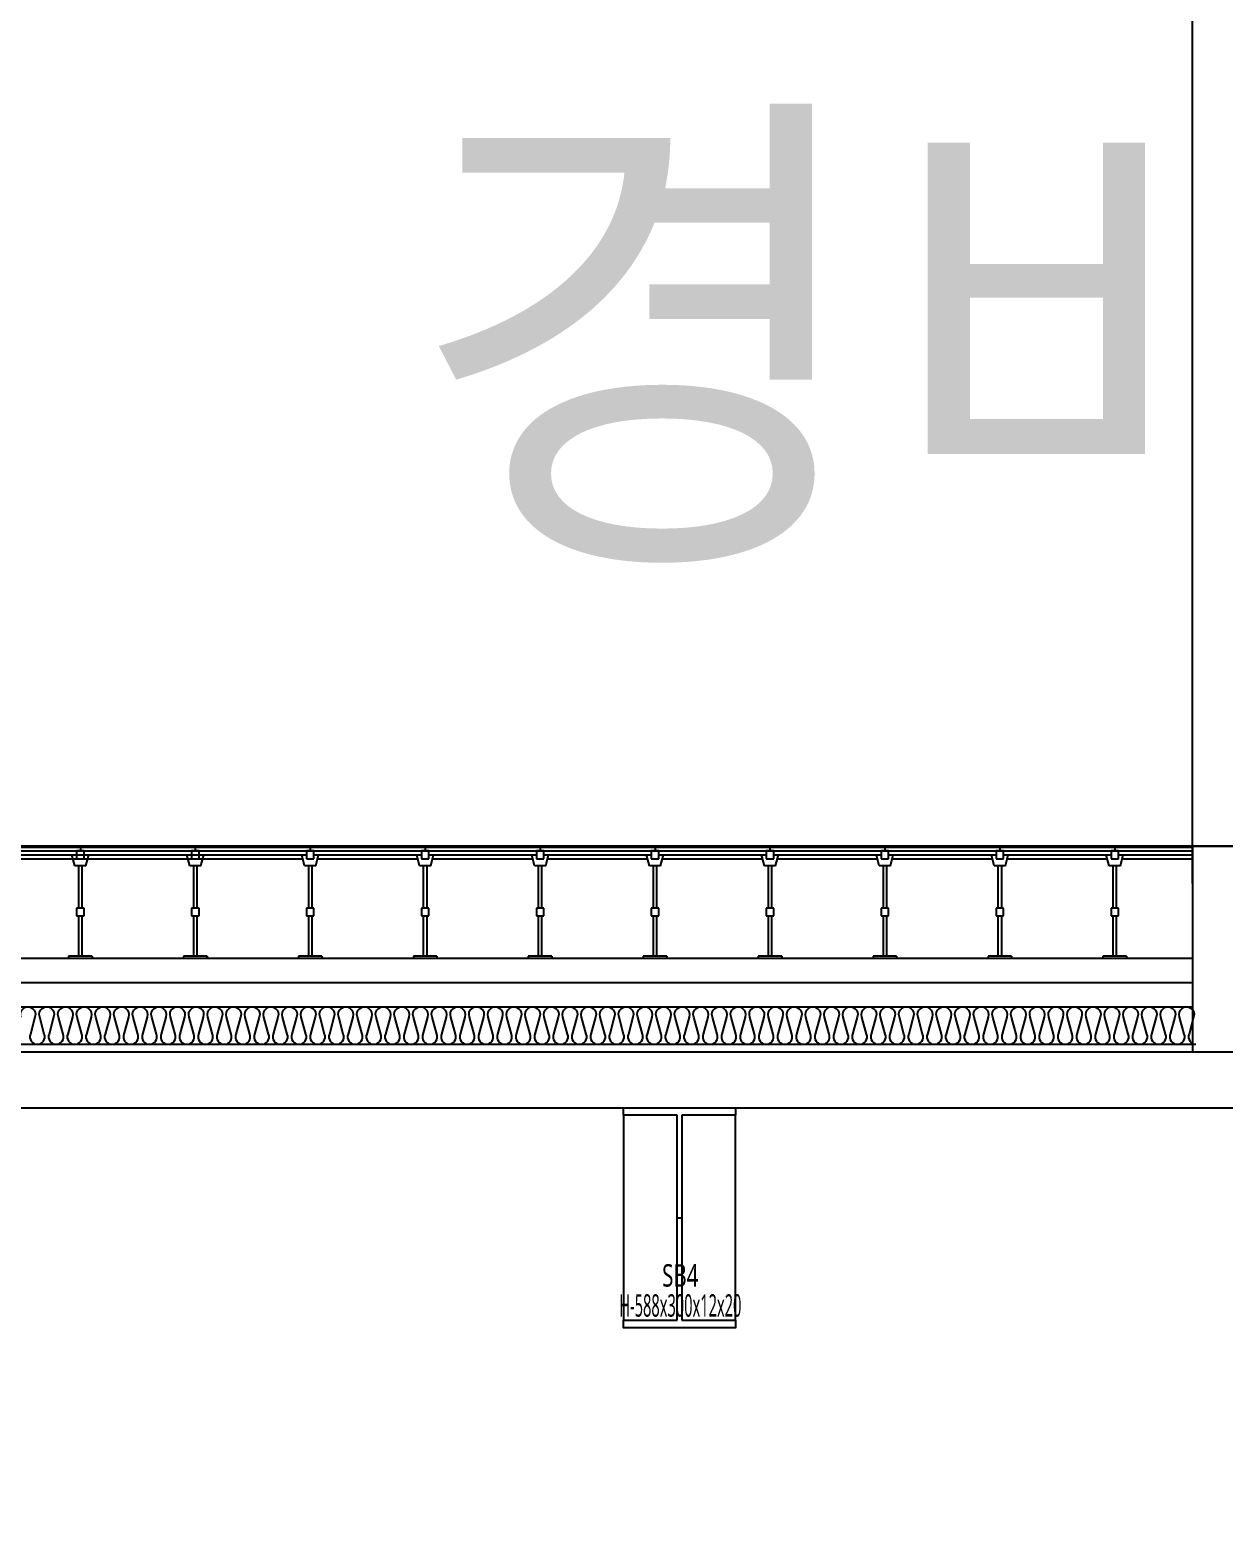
# Model space of a CAD drawing. Header units: millimetres. Extents: x 367092 to 767578, y 396038 to 811791.
# Drawn here: x 410270 to 413463, y 441251 to 445283 of the extents above; entities that cross this region are included whole.
import ezdxf
from ezdxf.enums import TextEntityAlignment as Align

# ---------------------------------------------------------------- set-up
doc = ezdxf.new("R2010")
doc.units = ezdxf.units.MM
doc.header["$LTSCALE"] = 100
doc.header["$MEASUREMENT"] = 0
doc.linetypes.add('CENTER', pattern=[2, 1.25, -0.25, 0.25, -0.25])
doc.layers.get('0').update_dxf_attribs({"linetype": 'CONTINUOUS'})
doc.layers.get('Defpoints').update_dxf_attribs({"color": 171, "linetype": 'CONTINUOUS'})
for name, color, linetype in [('CEN(ST)', 1, 'CENTER'), ('CON', 2, 'CONTINUOUS'), ('FIN', 8, 'CONTINUOUS'), ('STEEL', 5, 'CONTINUOUS'), ('STL', 3, 'CONTINUOUS'), ('TEXT(실명)', 3, 'CONTINUOUS'), ('WALL-석고보드', 7, 'CONTINUOUS'), ('wire-meshes', 1, 'CONTINUOUS')]:
    doc.layers.add(name, color=color, linetype=linetype)
doc.styles.add('TE', font='malgun_0.ttf')
doc.styles.add('나눔바른고딕', font='NanumBarunGothic.ttf')
doc.linetypes.add('X_LINE-ORI', pattern='A,3.5,-0.5,["X",Standard,S=0.5,R=0,X=-0.175,Y=-0.25],-0.5', length=4.5)

# ---------------------------------------------------------------- blocks, each defined once
blk = doc.blocks.new('*U167')
at = {"layer": 'Defpoints'}
for p, q in [((-150, 274), (-150, -274)), ((150, -274), (150, 274)), ((-6, 0), (6, 0))]:
    blk.add_line(p, q, dxfattribs=at)
at = {"layer": 'STEEL', "color": 0, "linetype": 'ByBlock', "ltscale": 0.5}
for p, q in [((-6, 274), (-150, 274)), ((-6, -274), (-6, 274)), ((150, 274), (6, 274)), ((6, 274), (6, -274)), ((-150, -274), (-6, -274)), ((6, -274), (150, -274))]:
    blk.add_line(p, q, dxfattribs=at)
for points in [[(-150, 274), (-150, 294), (150, 294), (150, 274)], [(150, -274), (150, -294), (-150, -294), (-150, -274)]]:
    blk.add_lwpolyline(points, dxfattribs=at)
blk = doc.blocks.new('SB4')
at = {"layer": 'STL'}
blk.add_blockref('*U167', (0, -294), dxfattribs=at)
at = {"layer": 'Defpoints', "style": 'TE'}
for s, width, p in [('SB4', 0.7, (2.2, -448.1)), ('H-588x300x12x20', 0.5, (2.2, -528.5))]:
    blk.add_text(s, height=60, dxfattribs=dict(at, width=width)).set_placement(p, align=Align.MIDDLE_CENTER)

msp = doc.modelspace()

# ---------------------------------------------------------------- linework, layer by layer
at = {"layer": 'CEN(ST)', "ltscale": 10000}
msp.add_line((385174.2, 442551), (536557.9, 442551), dxfattribs=at)
at = {"layer": 'CON', "ltscale": 10000}
for p, q in [((413537.8, 443101), (413379.8, 443101)), ((413379.8, 443101), (413379.8, 442551))]:
    msp.add_line(p, q, dxfattribs=at)
at = {"layer": 'CON', "ltscale": 0.1}
msp.add_line((407375.8, 442551), (413379.8, 442551), dxfattribs=at)
msp.add_lwpolyline([(392592.6, 441251), (407690.8, 441251), (407690.8, 442401), (413537.8, 442401)], dxfattribs=at)
at = {"layer": 'FIN'}
for p, q in [((407438.8, 443098), (413379.8, 443098)), ((407438.8, 443088), (413379.8, 443088)), ((407438.8, 443078), (411008.9, 443078)), ((410388.9, 443048), (410381.4, 443078)), ((410393.9, 443088), (410393.9, 443067.3)), ((410413.9, 443088), (410393.9, 443088)), ((410403.9, 443098), (410403.9, 443088)), ((410413.9, 443067.3), (410413.9, 443088)), ((410418.9, 443048), (410426.4, 443078)), ((410696.4, 443048), (410688.9, 443078)), ((410701.4, 443088), (410701.4, 443067.3)), ((410721.4, 443088), (410701.4, 443088)), ((410711.4, 443098), (410711.4, 443088)), ((410721.4, 443067.3), (410721.4, 443088)), ((410726.4, 443048), (410733.9, 443078)), ((411003.9, 443048), (410996.4, 443078)), ((411008.9, 443088), (411008.9, 443067.3)), ((411028.9, 443088), (411008.9, 443088)), ((411018.9, 443098), (411018.9, 443088)), ((411028.9, 443067.3), (411028.9, 443088)), ((411028.9, 443078), (411316.4, 443078)), ((411033.9, 443048), (411041.4, 443078)), ((411311.4, 443048), (411303.9, 443078)), ((411316.4, 443088), (411316.4, 443067.3)), ((411336.4, 443088), (411316.4, 443088)), ((411326.4, 443098), (411326.4, 443088)), ((411336.4, 443067.3), (411336.4, 443088)), ((411336.4, 443078), (411623.9, 443078)), ((411341.4, 443048), (411348.9, 443078)), ((411618.9, 443048), (411611.4, 443078)), ((411623.9, 443088), (411623.9, 443067.3)), ((411643.9, 443088), (411623.9, 443088)), ((411633.9, 443098), (411633.9, 443088)), ((411643.9, 443067.3), (411643.9, 443088)), ((411643.9, 443078), (411931.4, 443078)), ((411648.9, 443048), (411656.4, 443078)), ((411926.4, 443048), (411918.9, 443078)), ((411931.4, 443088), (411931.4, 443067.3)), ((411951.4, 443088), (411931.4, 443088)), ((411941.4, 443098), (411941.4, 443088)), ((411951.4, 443067.3), (411951.4, 443088)), ((411951.4, 443078), (412238.9, 443078)), ((411956.4, 443048), (411963.9, 443078)), ((412233.9, 443048), (412226.4, 443078)), ((412238.9, 443088), (412238.9, 443067.3)), ((412258.9, 443088), (412238.9, 443088)), ((412248.9, 443098), (412248.9, 443088)), ((412258.9, 443067.3), (412258.9, 443088)), ((412258.9, 443078), (412546.4, 443078)), ((412263.9, 443048), (412271.4, 443078)), ((412541.4, 443048), (412533.9, 443078)), ((412546.4, 443088), (412546.4, 443067.3)), ((412566.4, 443088), (412546.4, 443088)), ((412556.4, 443098), (412556.4, 443088)), ((412566.4, 443067.3), (412566.4, 443088)), ((412566.4, 443078), (412853.9, 443078)), ((412571.4, 443048), (412578.9, 443078)), ((412848.9, 443048), (412841.4, 443078)), ((412853.9, 443088), (412853.9, 443067.3)), ((412873.9, 443088), (412853.9, 443088)), ((412863.9, 443098), (412863.9, 443088)), ((412873.9, 443067.3), (412873.9, 443088)), ((412873.9, 443078), (413161.4, 443078)), ((412878.9, 443048), (412886.4, 443078)), ((413156.4, 443048), (413148.9, 443078)), ((413161.4, 443088), (413161.4, 443067.3)), ((413181.4, 443088), (413161.4, 443088)), ((413171.4, 443098), (413171.4, 443088)), ((413181.4, 443067.3), (413181.4, 443088)), ((413181.4, 443078), (413379.8, 443078)), ((413186.4, 443048), (413193.9, 443078)), ((407438.8, 443067.3), (410999.1, 443067.3)), ((410418.9, 443048), (410388.9, 443048)), ((410393.9, 443067.3), (410413.9, 443067.3)), ((410398.9, 443048), (410398.9, 442934.8)), ((410408.9, 442934.8), (410408.9, 443048)), ((410726.4, 443048), (410696.4, 443048)), ((410701.4, 443067.3), (410721.4, 443067.3)), ((410706.4, 443048), (410706.4, 442934.8)), ((410716.4, 442934.8), (410716.4, 443048)), ((411033.9, 443048), (411003.9, 443048)), ((411008.9, 443067.3), (411028.9, 443067.3)), ((411013.9, 443048), (411013.9, 442934.8)), ((411023.9, 442934.8), (411023.9, 443048)), ((411038.7, 443067.3), (411306.6, 443067.3)), ((411341.4, 443048), (411311.4, 443048)), ((411316.4, 443067.3), (411336.4, 443067.3)), ((411321.4, 443048), (411321.4, 442934.8)), ((411331.4, 442934.8), (411331.4, 443048)), ((411346.2, 443067.3), (411614.1, 443067.3)), ((411648.9, 443048), (411618.9, 443048)), ((411623.9, 443067.3), (411643.9, 443067.3)), ((411628.9, 443048), (411628.9, 442934.8)), ((411638.9, 442934.8), (411638.9, 443048)), ((411653.7, 443067.3), (411921.6, 443067.3)), ((411956.4, 443048), (411926.4, 443048)), ((411931.4, 443067.3), (411951.4, 443067.3)), ((411936.4, 443048), (411936.4, 442934.8)), ((411946.4, 442934.8), (411946.4, 443048)), ((411961.2, 443067.3), (412229.1, 443067.3)), ((412263.9, 443048), (412233.9, 443048)), ((412238.9, 443067.3), (412258.9, 443067.3)), ((412243.9, 443048), (412243.9, 442934.8)), ((412253.9, 442934.8), (412253.9, 443048)), ((412268.7, 443067.3), (412536.6, 443067.3)), ((412571.4, 443048), (412541.4, 443048)), ((412546.4, 443067.3), (412566.4, 443067.3)), ((412551.4, 443048), (412551.4, 442934.8)), ((412561.4, 442934.8), (412561.4, 443048)), ((412576.2, 443067.3), (412844.1, 443067.3)), ((412878.9, 443048), (412848.9, 443048)), ((412853.9, 443067.3), (412873.9, 443067.3)), ((412858.9, 443048), (412858.9, 442934.8)), ((412868.9, 442934.8), (412868.9, 443048)), ((412883.7, 443067.3), (413151.6, 443067.3)), ((413186.4, 443048), (413156.4, 443048)), ((413161.4, 443067.3), (413181.4, 443067.3)), ((413166.4, 443048), (413166.4, 442934.8)), ((413176.4, 442934.8), (413176.4, 443048)), ((413191.2, 443067.3), (413379.8, 443067.3)), ((410393.9, 442934.8), (410393.9, 442914.2)), ((410413.9, 442934.8), (410393.9, 442934.8)), ((410413.9, 442914.2), (410413.9, 442934.8)), ((410701.4, 442934.8), (410701.4, 442914.2)), ((410721.4, 442934.8), (410701.4, 442934.8)), ((410721.4, 442914.2), (410721.4, 442934.8)), ((411008.9, 442934.8), (411008.9, 442914.2)), ((411028.9, 442934.8), (411008.9, 442934.8)), ((411028.9, 442914.2), (411028.9, 442934.8)), ((411316.4, 442934.8), (411316.4, 442914.2)), ((411336.4, 442934.8), (411316.4, 442934.8)), ((411336.4, 442914.2), (411336.4, 442934.8)), ((411623.9, 442934.8), (411623.9, 442914.2)), ((411643.9, 442934.8), (411623.9, 442934.8)), ((411643.9, 442914.2), (411643.9, 442934.8)), ((411931.4, 442934.8), (411931.4, 442914.2)), ((411951.4, 442934.8), (411931.4, 442934.8)), ((411951.4, 442914.2), (411951.4, 442934.8)), ((412238.9, 442934.8), (412238.9, 442914.2)), ((412258.9, 442934.8), (412238.9, 442934.8)), ((412258.9, 442914.2), (412258.9, 442934.8)), ((412546.4, 442934.8), (412546.4, 442914.2)), ((412566.4, 442934.8), (412546.4, 442934.8)), ((412566.4, 442914.2), (412566.4, 442934.8)), ((412853.9, 442934.8), (412853.9, 442914.2)), ((412873.9, 442934.8), (412853.9, 442934.8)), ((412873.9, 442914.2), (412873.9, 442934.8)), ((413161.4, 442934.8), (413161.4, 442914.2)), ((413181.4, 442934.8), (413161.4, 442934.8)), ((413181.4, 442914.2), (413181.4, 442934.8)), ((410393.9, 442914.2), (410413.9, 442914.2)), ((410398.9, 442914.2), (410398.9, 442807)), ((410408.9, 442807), (410408.9, 442914.2)), ((410701.4, 442914.2), (410721.4, 442914.2)), ((410706.4, 442914.2), (410706.4, 442807)), ((410716.4, 442807), (410716.4, 442914.2)), ((411008.9, 442914.2), (411028.9, 442914.2)), ((411013.9, 442914.2), (411013.9, 442807)), ((411023.9, 442807), (411023.9, 442914.2)), ((411316.4, 442914.2), (411336.4, 442914.2)), ((411321.4, 442914.2), (411321.4, 442807)), ((411331.4, 442807), (411331.4, 442914.2)), ((411623.9, 442914.2), (411643.9, 442914.2)), ((411628.9, 442914.2), (411628.9, 442807)), ((411638.9, 442807), (411638.9, 442914.2)), ((411931.4, 442914.2), (411951.4, 442914.2)), ((411936.4, 442914.2), (411936.4, 442807)), ((411946.4, 442807), (411946.4, 442914.2)), ((412238.9, 442914.2), (412258.9, 442914.2)), ((412243.9, 442914.2), (412243.9, 442807)), ((412253.9, 442807), (412253.9, 442914.2)), ((412546.4, 442914.2), (412566.4, 442914.2)), ((412551.4, 442914.2), (412551.4, 442807)), ((412561.4, 442807), (412561.4, 442914.2)), ((412853.9, 442914.2), (412873.9, 442914.2)), ((412858.9, 442914.2), (412858.9, 442807)), ((412868.9, 442807), (412868.9, 442914.2)), ((413161.4, 442914.2), (413181.4, 442914.2)), ((413166.4, 442914.2), (413166.4, 442807)), ((413176.4, 442807), (413176.4, 442914.2)), ((410372.4, 442807), (410372.4, 442801)), ((410435.4, 442807), (410372.4, 442807)), ((410435.4, 442807), (410435.4, 442801)), ((410679.9, 442807), (410679.9, 442801)), ((410742.9, 442807), (410679.9, 442807)), ((410742.9, 442807), (410742.9, 442801)), ((410987.4, 442807), (410987.4, 442801)), ((411050.4, 442807), (410987.4, 442807)), ((411050.4, 442807), (411050.4, 442801)), ((411294.9, 442807), (411294.9, 442801)), ((411357.9, 442807), (411294.9, 442807)), ((411357.9, 442807), (411357.9, 442801)), ((411602.4, 442807), (411602.4, 442801)), ((411665.4, 442807), (411602.4, 442807)), ((411665.4, 442807), (411665.4, 442801)), ((411909.9, 442807), (411909.9, 442801)), ((411972.9, 442807), (411909.9, 442807)), ((411972.9, 442807), (411972.9, 442801)), ((412217.4, 442807), (412217.4, 442801)), ((412280.4, 442807), (412217.4, 442807)), ((412280.4, 442807), (412280.4, 442801)), ((412524.9, 442807), (412524.9, 442801)), ((412587.9, 442807), (412524.9, 442807)), ((412587.9, 442807), (412587.9, 442801)), ((412832.4, 442807), (412832.4, 442801)), ((412895.4, 442807), (412832.4, 442807)), ((412895.4, 442807), (412895.4, 442801)), ((413139.9, 442807), (413139.9, 442801)), ((413202.9, 442807), (413139.9, 442807)), ((413202.9, 442807), (413202.9, 442801))]:
    msp.add_line(p, q, dxfattribs=at)
at = {"layer": 'FIN', "ltscale": 1000}
for p, q in [((407375.8, 442801), (413379.8, 442801)), ((407375.8, 442671), (413379.8, 442671)), ((407375.8, 442571), (413379.8, 442571))]:
    msp.add_line(p, q, dxfattribs=at)
at = {"layer": 'FIN', "ltscale": 0.5}
for points in [[(407438.8, 443101), (418452.8, 443101)], [(413379.8, 443101), (407438.8, 443101)]]:
    msp.add_lwpolyline(points, dxfattribs=at)
at = {"layer": 'FIN', "ltscale": 1000}
msp.add_lwpolyline([(410245.1, 442643.9, -1.449198), (410282.5, 442643.9), (410270.1, 442598.1, 0.524856), (410288.8, 442571, 0.524856), (410307.5, 442598.1), (410295.1, 442643.9, -1.449198), (410332.5, 442643.9), (410320.1, 442598.1, 0.524856), (410338.8, 442571, 0.524856), (410357.5, 442598.1), (410345.1, 442643.9, -1.449198), (410382.5, 442643.9), (410370.1, 442598.1, 0.524856), (410388.8, 442571, 0.524856), (410407.5, 442598.1), (410395.1, 442643.9, -1.449198), (410432.5, 442643.9), (410420.1, 442598.1, 0.524856), (410438.8, 442571, 0.524856), (410457.5, 442598.1), (410445.1, 442643.9, -1.449198), (410482.5, 442643.9), (410470.1, 442598.1, 0.524856), (410488.8, 442571, 0.524856), (410507.5, 442598.1), (410495.1, 442643.9, -1.449198), (410532.5, 442643.9), (410520.1, 442598.1, 0.524856), (410538.8, 442571, 0.524856), (410557.5, 442598.1), (410545.1, 442643.9, -1.449198), (410582.5, 442643.9), (410570.1, 442598.1, 0.524856), (410588.8, 442571, 0.524856), (410607.5, 442598.1), (410595.1, 442643.9, -1.449198), (410632.5, 442643.9), (410620.1, 442598.1, 0.524856), (410638.8, 442571, 0.524856), (410657.5, 442598.1), (410645.1, 442643.9, -1.449198), (410682.5, 442643.9), (410670.1, 442598.1, 0.524856), (410688.8, 442571, 0.524856), (410707.5, 442598.1), (410695.1, 442643.9, -1.449198), (410732.5, 442643.9), (410720.1, 442598.1, 0.524856), (410738.8, 442571, 0.524856), (410757.5, 442598.1), (410745.1, 442643.9, -1.449198), (410782.5, 442643.9), (410770.1, 442598.1, 0.524856), (410788.8, 442571, 0.524856), (410807.5, 442598.1), (410795.1, 442643.9, -1.449198), (410832.5, 442643.9), (410820.1, 442598.1, 0.524856), (410838.8, 442571, 0.524856), (410857.5, 442598.1), (410845.1, 442643.9, -1.449198), (410882.5, 442643.9), (410870.1, 442598.1, 0.524856), (410888.8, 442571, 0.524856), (410907.5, 442598.1), (410895.1, 442643.9, -1.449198), (410932.5, 442643.9), (410920.1, 442598.1, 0.524856), (410938.8, 442571, 0.524856), (410957.5, 442598.1), (410945.1, 442643.9, -1.449198), (410982.5, 442643.9), (410970.1, 442598.1, 0.524856), (410988.8, 442571, 0.524856), (411007.5, 442598.1), (410995.1, 442643.9, -1.449198), (411032.5, 442643.9), (411020.1, 442598.1, 0.524856), (411038.8, 442571, 0.524856), (411057.5, 442598.1), (411045.1, 442643.9, -1.449198), (411082.5, 442643.9), (411070.1, 442598.1, 0.524856), (411088.8, 442571, 0.524856), (411107.5, 442598.1), (411095.1, 442643.9, -1.449198), (411132.5, 442643.9), (411120.1, 442598.1, 0.524856), (411138.8, 442571, 0.524856), (411157.5, 442598.1), (411145.1, 442643.9, -1.449198), (411182.5, 442643.9), (411170.1, 442598.1, 0.524856), (411188.8, 442571, 0.524856), (411207.5, 442598.1), (411195.1, 442643.9, -1.449198), (411232.5, 442643.9), (411220.1, 442598.1, 0.524856), (411238.8, 442571, 0.524856), (411257.5, 442598.1), (411245.1, 442643.9, -1.449198), (411282.5, 442643.9), (411270.1, 442598.1, 0.524856), (411288.8, 442571, 0.524856), (411307.5, 442598.1), (411295.1, 442643.9, -1.449198), (411332.5, 442643.9), (411320.1, 442598.1, 0.524856), (411338.8, 442571, 0.524856), (411357.5, 442598.1), (411345.1, 442643.9, -1.449198), (411382.5, 442643.9), (411370.1, 442598.1, 0.524856), (411388.8, 442571, 0.524856), (411407.5, 442598.1), (411395.1, 442643.9, -1.449198), (411432.5, 442643.9), (411420.1, 442598.1, 0.524856), (411438.8, 442571, 0.524856), (411457.5, 442598.1), (411445.1, 442643.9, -1.449198), (411482.5, 442643.9), (411470.1, 442598.1, 0.524856), (411488.8, 442571, 0.524856), (411507.5, 442598.1), (411495.1, 442643.9, -1.449198), (411532.5, 442643.9), (411520.1, 442598.1, 0.524856), (411538.8, 442571, 0.524856), (411557.5, 442598.1), (411545.1, 442643.9, -1.449198), (411582.5, 442643.9), (411570.1, 442598.1, 0.524856), (411588.8, 442571, 0.524856), (411607.5, 442598.1), (411595.1, 442643.9, -1.449198), (411632.5, 442643.9), (411620.1, 442598.1, 0.524856), (411638.8, 442571, 0.524856), (411657.5, 442598.1), (411645.1, 442643.9, -1.449198), (411682.5, 442643.9), (411670.1, 442598.1, 0.524856), (411688.8, 442571, 0.524856), (411707.5, 442598.1), (411695.1, 442643.9, -1.449198), (411732.5, 442643.9), (411720.1, 442598.1, 0.524856), (411738.8, 442571, 0.524856), (411757.5, 442598.1), (411745.1, 442643.9, -1.449198), (411782.5, 442643.9), (411770.1, 442598.1, 0.524856), (411788.8, 442571, 0.524856), (411807.5, 442598.1), (411795.1, 442643.9, -1.449198), (411832.5, 442643.9), (411820.1, 442598.1, 0.524856), (411838.8, 442571, 0.524856), (411857.5, 442598.1), (411845.1, 442643.9, -1.449198), (411882.5, 442643.9), (411870.1, 442598.1, 0.524856), (411888.8, 442571, 0.524856), (411907.5, 442598.1), (411895.1, 442643.9, -1.449198), (411932.5, 442643.9), (411920.1, 442598.1, 0.524856), (411938.8, 442571, 0.524856), (411957.5, 442598.1), (411945.1, 442643.9, -1.449198), (411982.5, 442643.9), (411970.1, 442598.1, 0.524856), (411988.8, 442571, 0.524856), (412007.5, 442598.1), (411995.1, 442643.9, -1.449198), (412032.5, 442643.9), (412020.1, 442598.1, 0.524856), (412038.8, 442571, 0.524856), (412057.5, 442598.1), (412045.1, 442643.9, -1.449198), (412082.5, 442643.9), (412070.1, 442598.1, 0.524856), (412088.8, 442571, 0.524856), (412107.5, 442598.1), (412095.1, 442643.9, -1.449198), (412132.5, 442643.9), (412120.1, 442598.1, 0.524856), (412138.8, 442571, 0.524856), (412157.5, 442598.1), (412145.1, 442643.9, -1.449198), (412182.5, 442643.9), (412170.1, 442598.1, 0.524856), (412188.8, 442571, 0.524856), (412207.5, 442598.1), (412195.1, 442643.9, -1.449198), (412232.5, 442643.9), (412220.1, 442598.1, 0.524856), (412238.8, 442571, 0.524856), (412257.5, 442598.1), (412245.1, 442643.9, -1.449198), (412282.5, 442643.9), (412270.1, 442598.1, 0.524856), (412288.8, 442571, 0.524856), (412307.5, 442598.1), (412295.1, 442643.9, -1.449198), (412332.5, 442643.9), (412320.1, 442598.1, 0.524856), (412338.8, 442571, 0.524856), (412357.5, 442598.1), (412345.1, 442643.9, -1.449198), (412382.5, 442643.9), (412370.1, 442598.1, 0.524856), (412388.8, 442571, 0.524856), (412407.5, 442598.1), (412395.1, 442643.9, -1.449198), (412432.5, 442643.9), (412420.1, 442598.1, 0.524856), (412438.8, 442571, 0.524856), (412457.5, 442598.1), (412445.1, 442643.9, -1.449198), (412482.5, 442643.9), (412470.1, 442598.1, 0.524856), (412488.8, 442571, 0.524856), (412507.5, 442598.1), (412495.1, 442643.9, -1.449198), (412532.5, 442643.9), (412520.1, 442598.1, 0.524856), (412538.8, 442571, 0.524856), (412557.5, 442598.1), (412545.1, 442643.9, -1.449198), (412582.5, 442643.9), (412570.1, 442598.1, 0.524856), (412588.8, 442571, 0.524856), (412607.5, 442598.1), (412595.1, 442643.9, -1.449198), (412632.5, 442643.9), (412620.1, 442598.1, 0.524856), (412638.8, 442571, 0.524856), (412657.5, 442598.1), (412645.1, 442643.9, -1.449198), (412682.5, 442643.9), (412670.1, 442598.1, 0.524856), (412688.8, 442571, 0.524856), (412707.5, 442598.1), (412695.1, 442643.9, -1.449198), (412732.5, 442643.9), (412720.1, 442598.1, 0.524856), (412738.8, 442571, 0.524856), (412757.5, 442598.1), (412745.1, 442643.9, -1.449198), (412782.5, 442643.9), (412770.1, 442598.1, 0.524856), (412788.8, 442571, 0.524856), (412807.5, 442598.1), (412795.1, 442643.9, -1.449198), (412832.5, 442643.9), (412820.1, 442598.1, 0.524856), (412838.8, 442571, 0.524856), (412857.5, 442598.1), (412845.1, 442643.9, -1.449198), (412882.5, 442643.9), (412870.1, 442598.1, 0.524856), (412888.8, 442571, 0.524856), (412907.5, 442598.1), (412895.1, 442643.9, -1.449198), (412932.5, 442643.9), (412920.1, 442598.1, 0.524856), (412938.8, 442571, 0.524856), (412957.5, 442598.1), (412945.1, 442643.9, -1.449198), (412982.5, 442643.9), (412970.1, 442598.1, 0.524856), (412988.8, 442571, 0.524856), (413007.5, 442598.1), (412995.1, 442643.9, -1.449198), (413032.5, 442643.9), (413020.1, 442598.1, 0.524856), (413038.8, 442571, 0.524856), (413057.5, 442598.1), (413045.1, 442643.9, -1.449198), (413082.5, 442643.9), (413070.1, 442598.1, 0.524856), (413088.8, 442571, 0.524856), (413107.5, 442598.1), (413095.1, 442643.9, -1.449198), (413132.5, 442643.9), (413120.1, 442598.1, 0.524856), (413138.8, 442571, 0.524856), (413157.5, 442598.1), (413145.1, 442643.9, -1.449198), (413182.5, 442643.9), (413170.1, 442598.1, 0.524856), (413188.8, 442571, 0.524856), (413207.5, 442598.1), (413195.1, 442643.9, -1.449198), (413232.5, 442643.9), (413220.1, 442598.1, 0.524856), (413238.8, 442571, 0.524856), (413257.5, 442598.1), (413245.1, 442643.9, -1.449198), (413282.5, 442643.9), (413270.1, 442598.1, 0.524856), (413288.8, 442571, 0.524856), (413307.5, 442598.1), (413295.1, 442643.9, -1.449198), (413332.5, 442643.9), (413320.1, 442598.1, 0.524856), (413338.8, 442571, 0.524856), (413357.5, 442598.1), (413345.1, 442643.9, -1.449198), (413382.5, 442643.9), (413370.1, 442598.1, 0.524856), (413388.8, 442571)], format="xyb", dxfattribs=at)
at = {"layer": 'WALL-석고보드', "ltscale": 0.1}
msp.add_lwpolyline([(413379.8, 443001), (413379.8, 447451)], dxfattribs=at)
at = {"layer": 'wire-meshes', "linetype": 'X_LINE-ORI', "ltscale": 0.2}
msp.add_line((407375.8, 442736), (413379.8, 442736), dxfattribs=at)

# ---------------------------------------------------------------- block references
msp.add_blockref('SB4', (412006.8, 442401))

# ---------------------------------------------------------------- texts
at = {"layer": 'TEXT(실명)', "style": '나눔바른고딕'}
msp.add_text('경비실', height=1000, dxfattribs=at).set_placement((413160.8, 444469.9), align=Align.MIDDLE)

doc.saveas('drawing.dxf')
